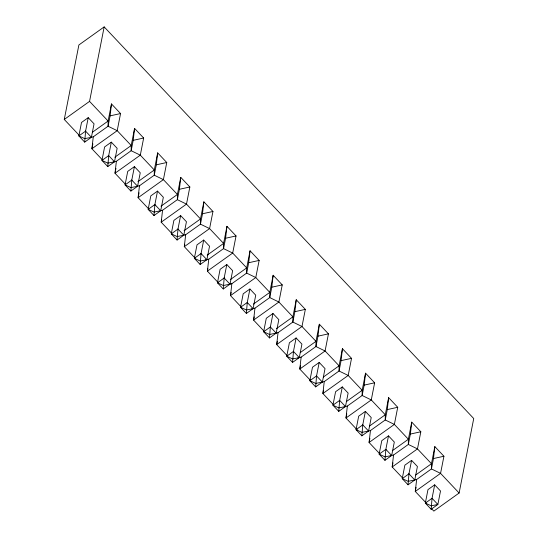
<?xml version="1.0" encoding="UTF-8"?>
<svg xmlns="http://www.w3.org/2000/svg" width="538" height="538" viewBox="0 0 538 538"><rect width="100%" height="100%" fill="white"/><g stroke="black" fill="none" stroke-linecap="round" stroke-linejoin="round"><path stroke-width="0.81" d="M84.688 142.113L85.582 131.144L88.225 117.661L94.049 123.827L91.406 137.311L84.688 142.113L78.871 135.939L81.514 122.462L88.225 117.661M107.782 166.585L108.683 155.617L111.326 142.14L117.143 148.306L114.5 161.783L107.782 166.585L101.964 160.418L104.607 146.941L111.326 142.14M130.882 191.064L131.776 180.096L134.426 166.619L140.243 172.785L137.6 186.262L130.882 191.064L125.065 184.897L127.708 171.414L134.426 166.619M153.982 215.543L154.877 204.575L157.52 191.091L163.344 197.264L160.694 210.741L153.982 215.543L148.158 209.376L150.808 195.893L157.52 191.091M177.076 240.022L177.977 229.054L180.62 215.57L186.437 221.737L183.794 235.22L177.076 240.022L171.259 233.855L173.902 220.372L180.62 215.57M200.176 264.501L201.071 253.532L203.714 240.049L209.538 246.216L206.888 259.699L200.176 264.501L194.352 258.327L197.002 244.851L203.714 240.049M223.27 288.973L224.171 278.005L226.814 264.528L232.631 270.695L229.988 284.172L223.27 288.973L217.453 282.806L220.096 269.33L226.814 264.528M246.37 313.452L247.265 302.484L249.914 289.007L255.732 295.174L253.089 308.651L246.37 313.452L240.553 307.285L243.196 293.802L249.914 289.007M269.471 337.931L270.365 326.963L273.008 313.479L278.825 319.653L276.182 333.13L269.471 337.931L263.647 331.764L266.29 318.281L273.008 313.479M292.564 362.41L293.459 351.442L296.108 337.958L301.926 344.125L299.283 357.609L292.564 362.41L286.747 356.243L289.39 342.76L296.108 337.958M315.665 386.889L316.559 375.921L319.202 362.437L325.026 368.604L322.376 382.088L315.665 386.889L309.841 380.716L312.491 367.239L319.202 362.437M338.758 411.362L339.66 400.393L342.303 386.916L348.12 393.083L345.477 406.56L338.758 411.362L332.941 405.195L335.584 391.718L342.303 386.916M361.859 435.841L362.753 424.872L365.396 411.395L371.22 417.562L368.577 431.039L361.859 435.841L356.035 429.674L358.685 416.19L365.396 411.395M384.952 460.32L385.854 449.351L388.497 435.867L394.314 442.041L391.671 455.518L384.952 460.32L379.135 454.153L381.778 440.669L388.497 435.867M408.053 484.799L408.947 473.83L411.597 460.346L417.414 466.513L414.771 479.997L408.053 484.799L402.236 478.632L404.879 465.148L411.597 460.346M431.153 509.278L432.048 498.309L434.691 484.825L440.514 490.992L437.865 504.476L431.153 509.278L425.329 503.104L427.972 489.627L434.691 484.825M92.872 143.861L91.911 148.75L117.203 130.673L120.559 113.558L111.467 103.921L110.108 115.858L108.071 126.235L93.276 136.813L91.911 148.75L102.556 160.035M115.327 171.602L115.011 173.229L140.304 155.152L143.659 138.031L134.567 128.394L133.202 140.337L131.171 150.714L116.369 161.292L115.011 173.229L125.65 184.507M139.066 192.819L138.105 197.708L163.397 179.631L166.76 162.51L157.661 152.873L156.302 164.816L154.265 175.193L139.47 185.771L138.105 197.708L148.75 208.986M161.682 219.739L161.205 222.187L186.498 204.11L189.853 186.989L180.761 177.352L179.403 189.289L177.365 199.672L162.563 210.25L161.205 222.187L171.851 233.465M184.783 244.218L184.305 246.666L209.591 228.589L212.954 211.468L203.862 201.831L202.496 213.768L200.459 224.151L185.664 234.723L184.305 246.666L194.944 257.944M207.883 268.697L207.399 271.139L232.692 253.062L236.047 235.947L226.955 226.31L225.597 238.247L223.559 248.623L208.764 259.202L207.399 271.139L218.045 282.423M231.138 292.356L230.499 295.618L255.785 277.541L259.148 260.419L250.056 250.782L248.691 262.726L246.653 273.102L231.858 283.681L230.499 295.618L240.58 306.304M254.232 316.835L253.593 320.097L278.886 302.02L282.248 284.898L273.149 275.261L271.791 287.205L269.753 297.581L254.958 308.16L253.593 320.097L263.681 330.783M277.332 341.314L276.693 344.576L301.986 326.499L305.342 309.377L296.25 299.74L294.885 311.677L292.854 322.06L278.052 332.639L276.693 344.576L286.774 355.262M300.433 365.793L299.787 369.055L325.08 350.978L328.442 333.856L319.343 324.219L317.985 336.156L315.947 346.539L301.152 357.111L299.787 369.055L310.433 380.332M323.526 390.272L322.887 393.527L348.18 375.45L351.536 358.335L342.444 348.698L341.085 360.635L339.048 371.012L324.246 381.59L322.887 393.527L333.533 404.811M346.788 413.93L345.988 418.006L371.274 399.929L374.636 382.807L365.544 373.17L364.179 385.114L362.141 395.491L347.346 406.069L345.988 418.006L357.75 430.474M369.882 438.409L369.081 442.485L394.374 424.408L397.73 407.286L388.638 397.649L387.279 409.593L385.242 419.97L370.447 430.548L369.081 442.485L379.727 453.763M392.982 462.888L392.182 466.964L417.475 448.887L420.83 431.765L411.738 422.128L410.373 434.065L408.335 444.449L393.54 455.027L392.182 466.964L402.821 478.242M416.076 487.367L415.275 491.443L440.568 473.366L443.931 456.244L434.832 446.607L433.473 458.544L431.436 468.928L416.641 479.499L415.275 491.443L425.962 502.761M79.449 135.542L64.271 119.456L78.878 44.977L104.17 26.9L473.729 418.544L459.122 493.023L433.83 511.1L431.577 508.719M64.271 119.456L89.557 101.379L104.17 26.9M111.467 103.921L108.111 121.037L108.071 126.235L117.203 130.673L131.205 145.516L131.171 150.714L140.304 155.152L154.305 169.995L154.265 175.193L163.397 179.631L177.406 194.474L177.365 199.672L186.498 204.11L200.499 218.953L200.459 224.151L209.591 228.589L223.6 243.425L223.559 248.623L232.692 253.062L246.693 267.904L246.653 273.102L255.785 277.541L269.794 292.383L269.753 297.581L278.886 302.02L292.887 316.862L292.854 322.06L301.986 326.499L315.988 341.341L315.947 346.539L325.08 350.978L339.088 365.813L339.048 371.012L348.18 375.45L362.182 390.292L362.141 395.491L371.274 399.929L385.282 414.771L385.242 419.97L394.374 424.408L408.376 439.25L408.335 444.449L417.475 448.887L431.476 463.729L431.436 468.928L440.568 473.366L459.122 493.023M115.65 169.968L115.973 168.34M134.567 128.394L131.205 145.516L114.802 157.244M157.661 152.873L154.305 169.995L137.903 181.723M180.761 177.352L177.406 194.474L160.996 206.195M203.862 201.831L200.499 218.953L184.097 230.674M226.955 226.31L223.6 243.425L207.191 255.153M250.056 250.782L246.693 267.904L230.291 279.632M273.149 275.261L269.794 292.383L253.385 304.111M296.25 299.74L292.887 316.862L276.485 328.584M319.343 324.219L315.988 341.341L300.265 352.578M342.444 348.698L339.088 365.813L323.365 377.051M365.544 373.17L362.182 390.292L346.459 401.53M388.638 397.649L385.282 414.771L369.559 426.009M411.738 422.128L408.376 439.25L392.659 450.488M434.832 446.607L431.476 463.729L415.753 474.967M92.388 132.274L108.111 121.037L89.557 101.379M110.108 115.858L120.559 113.558M90.861 137.345L93.276 136.813M133.202 140.337L143.659 138.031M113.962 161.824L116.369 161.292M156.302 164.816L166.76 162.51M137.055 186.303L139.47 185.771M179.403 189.289L189.853 186.989M160.156 210.782L162.563 210.25M202.496 213.768L212.954 211.468M183.25 235.254L185.664 234.723M225.597 238.247L236.047 235.947M205.543 259.915L208.764 259.202M248.691 262.726L259.148 260.419M229.444 284.212L231.858 283.681M271.791 287.205L282.248 284.898M251.737 308.866L254.958 308.16M294.885 311.677L305.342 309.377M275.644 333.17L278.052 332.639M317.985 336.156L328.442 333.856M297.938 357.824L301.152 357.111M341.085 360.635L351.536 358.335M321.838 382.121L324.246 381.59M364.179 385.114L374.636 382.807M344.932 406.6L347.346 406.069M387.279 409.593L397.73 407.286M368.032 431.079L370.447 430.548M410.373 434.065L420.83 431.765M391.126 455.558L393.54 455.027M433.473 458.544L443.931 456.244M414.226 480.03L416.641 479.499M85.582 131.144L78.871 135.939L84.742 138.649L91.406 137.311L85.582 131.144M108.683 155.617L101.964 160.418L107.835 163.128L114.5 161.783L108.683 155.617M131.776 180.096L125.065 184.897L130.936 187.601L137.6 186.262L131.776 180.096M154.877 204.575L148.158 209.376L154.029 212.08L160.694 210.741L154.877 204.575M177.977 229.054L171.259 233.855L177.13 236.559L183.794 235.22L177.977 229.054M201.071 253.532L194.352 258.327L200.223 261.038L206.888 259.699L201.071 253.532M224.171 278.005L217.453 282.806L223.324 285.517L229.988 284.172L224.171 278.005M247.265 302.484L240.553 307.285L246.424 309.989L253.089 308.651L247.265 302.484M270.365 326.963L263.647 331.764L269.518 334.468L276.182 333.13L270.365 326.963M293.459 351.442L286.747 356.243L292.618 358.947L299.283 357.609L293.459 351.442M316.559 375.921L309.841 380.716L315.712 383.426L322.376 382.088L316.559 375.921M339.66 400.393L332.941 405.195L338.812 407.905L345.477 406.56L339.66 400.393M362.753 424.872L356.035 429.674L361.906 432.377L368.577 431.039L362.753 424.872M385.854 449.351L379.135 454.153L385.006 456.856L391.671 455.518L385.854 449.351M408.947 473.83L402.236 478.632L408.107 481.335L414.771 479.997L408.947 473.83M432.048 498.309L425.329 503.104L431.2 505.814L437.865 504.476L432.048 498.309"/></g></svg>
